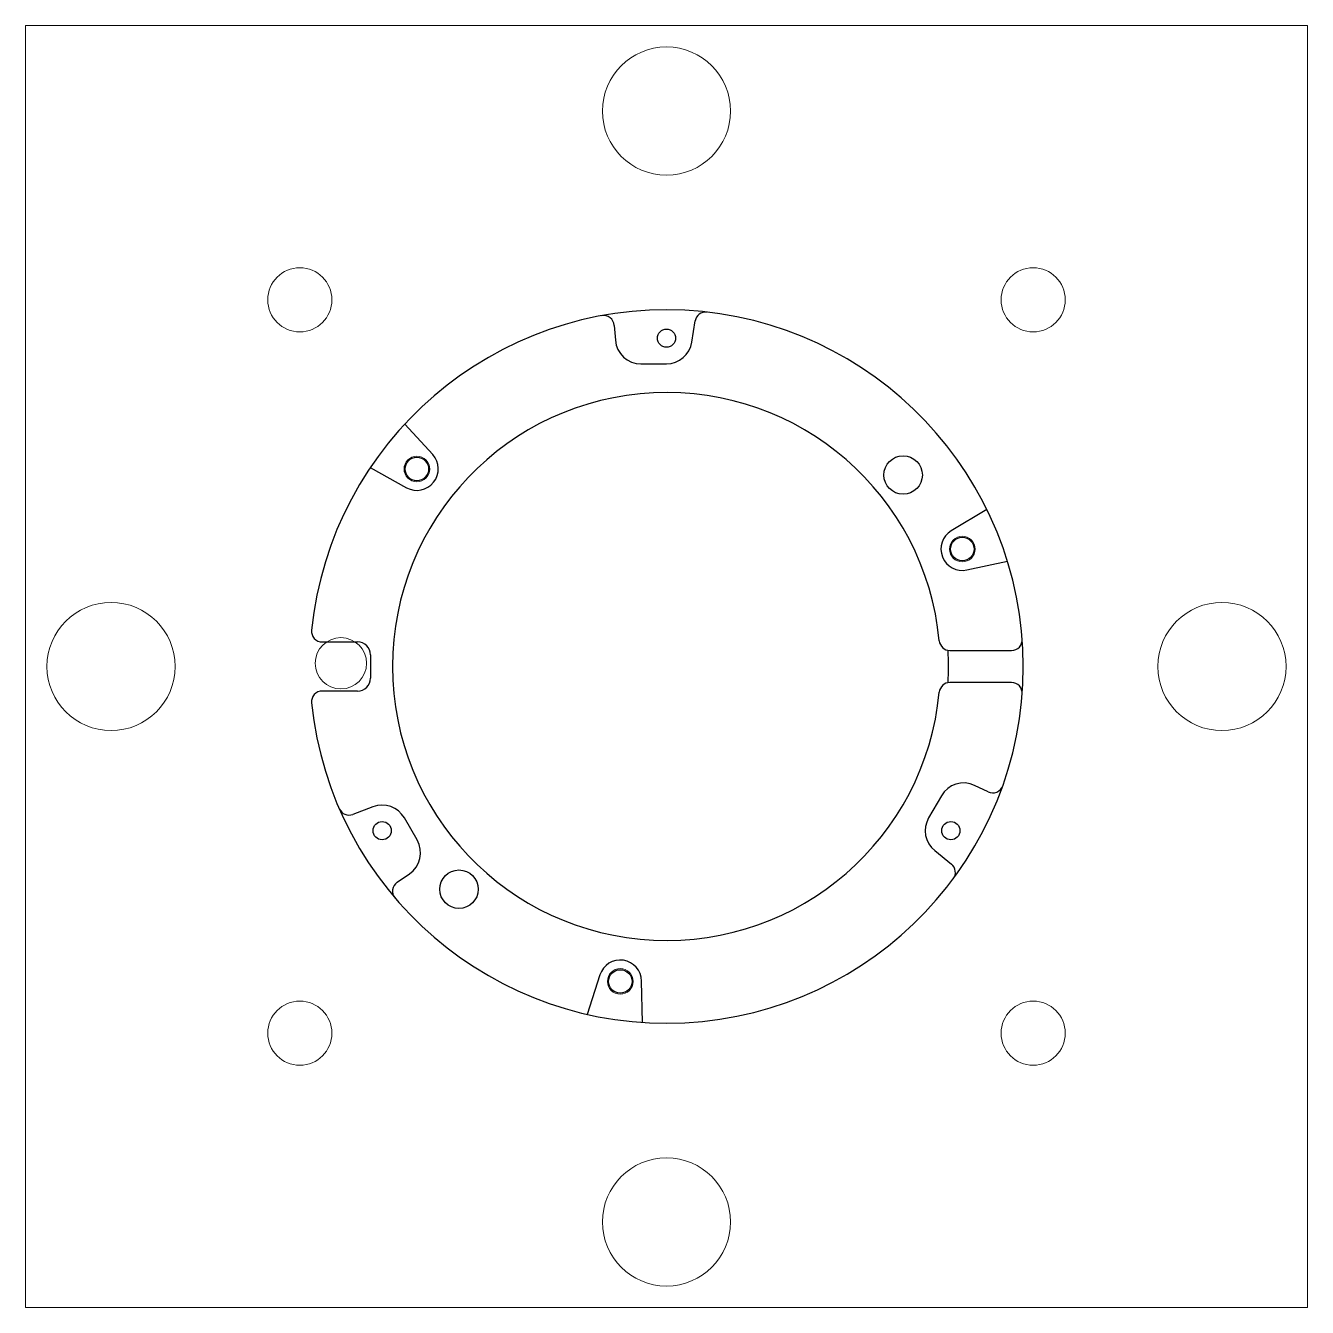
# Model space of a CAD drawing. Header units: millimetres. Extents: x -30 to 30, y -30 to 30.
import ezdxf

# ---------------------------------------------------------------- set-up
doc = ezdxf.new("R2010")
doc.units = ezdxf.units.MM
doc.header["$MEASUREMENT"] = 0

msp = doc.modelspace()

# ---------------------------------------------------------------- linework, layer by layer
at = {"lineweight": 9}
for points in [[(30, 30), (30, 30), (-30, 30), (-30, 30)], [(-30, 30), (-30, 30), (-30, -30), (-30, -30)], [(-30, 30), (-30, 30), (-30, -30), (-30, -30)], [(30, 30), (30, 30), (-30, 30), (-30, 30)], [(30, -30), (30, -30), (30, 30), (30, 30)], [(30, -30), (30, -30), (30, 30), (30, 30)], [(-30, -30), (-30, -30), (30, -30), (30, -30)], [(-30, -30), (-30, -30), (30, -30), (30, -30)]]:
    msp.add_open_spline(points, degree=3, dxfattribs=at)
for points in [[(0, 23), (1.6569, 23), (3, 24.3431), (3, 26), (3, 26), (3, 27.6568), (1.6569, 29), (0, 29), (0, 29), (-1.6568, 29), (-3, 27.6569), (-3, 26), (-3, 26), (-3, 24.3432), (-1.6569, 23), (0, 23)], [(-17.165, 15.665), (-16.3366, 15.665), (-15.665, 16.3366), (-15.665, 17.165), (-15.665, 17.165), (-15.665, 17.9934), (-16.3366, 18.665), (-17.165, 18.665), (-17.165, 18.665), (-17.9934, 18.665), (-18.665, 17.9934), (-18.665, 17.165), (-18.665, 17.165), (-18.665, 16.3366), (-17.9935, 15.665), (-17.165, 15.665)], [(17.165, 15.665), (17.9934, 15.665), (18.665, 16.3366), (18.665, 17.165), (18.665, 17.165), (18.665, 17.9934), (17.9934, 18.665), (17.165, 18.665), (17.165, 18.665), (16.3366, 18.665), (15.665, 17.9934), (15.665, 17.165), (15.665, 17.165), (15.665, 16.3366), (16.3366, 15.665), (17.165, 15.665)], [(-11.6851, 8.6449), (-11.3537, 8.6449), (-11.0851, 8.9135), (-11.0851, 9.2449), (-11.0851, 9.2449), (-11.0851, 9.5763), (-11.3537, 9.8449), (-11.6851, 9.8449), (-11.6851, 9.8449), (-12.0165, 9.8449), (-12.2851, 9.5763), (-12.2851, 9.2449), (-12.2851, 9.2449), (-12.2851, 8.9135), (-12.0165, 8.6449), (-11.6851, 8.6449)], [(13.8489, 4.8971), (14.1802, 4.8971), (14.4489, 5.1658), (14.4489, 5.4971), (14.4489, 5.4971), (14.4489, 5.8285), (14.1802, 6.0971), (13.8489, 6.0971), (13.8489, 6.0971), (13.5175, 6.0971), (13.2489, 5.8285), (13.2489, 5.4971), (13.2489, 5.4971), (13.2489, 5.1658), (13.5175, 4.8971), (13.8489, 4.8971)], [(-26, -3), (-24.3431, -3), (-23, -1.6569), (-23, 0), (-23, 0), (-23, 1.6568), (-24.3431, 3), (-26, 3), (-26, 3), (-27.6568, 3), (-29, 1.6569), (-29, 0), (-29, 0), (-29, -1.6568), (-27.6569, -3), (-26, -3)], [(26, -3), (27.6569, -3), (29, -1.6569), (29, 0), (29, 0), (29, 1.6568), (27.6569, 3), (26, 3), (26, 3), (24.3432, 3), (23, 1.6569), (23, 0), (23, 0), (23, -1.6568), (24.3431, -3), (26, -3)], [(-15.2411, -1.05), (-14.5784, -1.05), (-14.0411, -0.5127), (-14.0411, 0.15), (-14.0411, 0.15), (-14.0411, 0.8127), (-14.5784, 1.35), (-15.2411, 1.35), (-15.2411, 1.35), (-15.9038, 1.35), (-16.4411, 0.8127), (-16.4411, 0.15), (-16.4411, 0.15), (-16.4411, -0.5127), (-15.9038, -1.05), (-15.2411, -1.05)], [(-2.1638, -15.3421), (-1.8324, -15.3421), (-1.5638, -15.0734), (-1.5638, -14.7421), (-1.5638, -14.7421), (-1.5638, -14.4107), (-1.8324, -14.1421), (-2.1638, -14.1421), (-2.1638, -14.1421), (-2.4951, -14.1421), (-2.7638, -14.4107), (-2.7638, -14.742), (-2.7638, -14.742), (-2.7638, -15.0734), (-2.4951, -15.342), (-2.1638, -15.3421)], [(-17.165, -18.665), (-16.3366, -18.665), (-15.665, -17.9934), (-15.665, -17.165), (-15.665, -17.165), (-15.665, -16.3366), (-16.3366, -15.665), (-17.165, -15.665), (-17.165, -15.665), (-17.9934, -15.665), (-18.665, -16.3366), (-18.665, -17.165), (-18.665, -17.165), (-18.665, -17.9934), (-17.9935, -18.665), (-17.165, -18.665)], [(17.165, -18.665), (17.9934, -18.665), (18.665, -17.9934), (18.665, -17.165), (18.665, -17.165), (18.665, -16.3366), (17.9934, -15.665), (17.165, -15.665), (17.165, -15.665), (16.3366, -15.665), (15.665, -16.3366), (15.665, -17.165), (15.665, -17.165), (15.665, -17.9934), (16.3366, -18.665), (17.165, -18.665)], [(0, -29), (1.6569, -29), (3, -27.6569), (3, -26), (3, -26), (3, -24.3432), (1.6569, -23), (0, -23), (0, -23), (-1.6568, -23), (-3, -24.3431), (-3, -26), (-3, -26), (-3, -27.6568), (-1.6569, -29), (0, -29)]]:
    msp.add_open_spline(points, degree=3, knots=[0, 0, 0, 0, 0.2, 0.2, 0.2, 0.2, 0.4, 0.4, 0.4, 0.4, 0.6, 0.6, 0.6, 0.6, 1, 1, 1, 1], dxfattribs=at)
at = {"lineweight": 25}
for points, knots in [([(-16.6132, -1.7009), (-15.7075, -10.5469), (-8.0291, -17.1317), (0.8515, -16.6783), (0.8515, -16.6783), (9.7322, -16.2249), (16.7, -8.8922), (16.7, 0), (16.7, 0), (16.7, 8.8921), (9.7322, 16.2248), (0.8516, 16.6783), (0.8516, 16.6783), (-8.029, 17.1317), (-15.7074, 10.5469), (-16.6131, 1.701)], [0, 0, 0, 0, 0.2, 0.2, 0.2, 0.2, 0.4, 0.4, 0.4, 0.4, 0.6, 0.6, 0.6, 0.6, 1, 1, 1, 1]), ([(-2.4457, 15.9693), (-2.4568, 16.1105), (-2.5273, 16.2404), (-2.6396, 16.3268), (-2.6396, 16.3268), (-2.752, 16.4131), (-2.8957, 16.4476), (-3.0351, 16.4219)], [0, 0, 0, 0, 0.3333333, 0.3333333, 0.3333333, 0.3333333, 1, 1, 1, 1]), ([(0, 14.945), (0.2347, 14.945), (0.425, 15.1353), (0.425, 15.37), (0.425, 15.37), (0.425, 15.6047), (0.2347, 15.795), (0, 15.795), (0, 15.795), (-0.2347, 15.795), (-0.425, 15.6047), (-0.425, 15.37), (-0.425, 15.37), (-0.425, 15.1353), (-0.2347, 14.945), (0, 14.945)], [0, 0, 0, 0, 0.2, 0.2, 0.2, 0.2, 0.4, 0.4, 0.4, 0.4, 0.6, 0.6, 0.6, 0.6, 1, 1, 1, 1]), ([(12.7684, 1.2031), (12.126, 8.0218), (6.2392, 13.1324), (-0.6022, 12.8109), (-0.6022, 12.8109), (-7.4435, 12.4893), (-12.825, 6.8489), (-12.825, 0), (-12.825, 0), (-12.825, -6.8489), (-7.4436, -12.4892), (-0.6023, -12.8109), (-0.6023, -12.8109), (6.2391, -13.1325), (12.1259, -8.0219), (12.7684, -1.2032)], [0, 0, 0, 0, 0.2, 0.2, 0.2, 0.2, 0.4, 0.4, 0.4, 0.4, 0.6, 0.6, 0.6, 0.6, 1, 1, 1, 1]), ([(-11.6851, 8.6949), (-11.3813, 8.6949), (-11.1351, 8.9412), (-11.1351, 9.2449), (-11.1351, 9.2449), (-11.1351, 9.5487), (-11.3813, 9.7949), (-11.6851, 9.7949), (-11.6851, 9.7949), (-11.9889, 9.7949), (-12.2351, 9.5487), (-12.2351, 9.2449), (-12.2351, 9.2449), (-12.2351, 8.9412), (-11.9889, 8.6949), (-11.6851, 8.6949)], [0, 0, 0, 0, 0.2, 0.2, 0.2, 0.2, 0.4, 0.4, 0.4, 0.4, 0.6, 0.6, 0.6, 0.6, 1, 1, 1, 1]), ([(-12.1694, 8.37), (-11.7413, 8.133), (-11.2045, 8.2407), (-10.9009, 8.6244), (-10.9009, 8.6244), (-10.5972, 9.0082), (-10.6159, 9.5554), (-10.9451, 9.9175)], [0, 0, 0, 0, 0.3333333, 0.3333333, 0.3333333, 0.3333333, 1, 1, 1, 1]), ([(11.0777, 8.0636), (11.5748, 8.0636), (11.9777, 8.4666), (11.9777, 8.9636), (11.9777, 8.9636), (11.9777, 9.4607), (11.5748, 9.8636), (11.0777, 9.8636), (11.0777, 9.8636), (10.5807, 9.8636), (10.1777, 9.4607), (10.1777, 8.9636), (10.1777, 8.9636), (10.1777, 8.4666), (10.5806, 8.0636), (11.0777, 8.0636)], [0, 0, 0, 0, 0.2, 0.2, 0.2, 0.2, 0.4, 0.4, 0.4, 0.4, 0.6, 0.6, 0.6, 0.6, 1, 1, 1, 1]), ([(13.3333, 6.354), (12.914, 6.1017), (12.7389, 5.5831), (12.9194, 5.1282), (12.9194, 5.1282), (13.1, 4.6734), (13.5832, 4.416), (14.0613, 4.52)], [0, 0, 0, 0, 0.3333333, 0.3333333, 0.3333333, 0.3333333, 1, 1, 1, 1]), ([(13.8489, 4.9471), (14.1526, 4.9471), (14.3989, 5.1934), (14.3989, 5.4971), (14.3989, 5.4971), (14.3989, 5.8009), (14.1526, 6.0471), (13.8489, 6.0471), (13.8489, 6.0471), (13.5451, 6.0471), (13.2989, 5.8009), (13.2989, 5.4971), (13.2989, 5.4971), (13.2989, 5.1934), (13.5451, 4.9471), (13.8489, 4.9471)], [0, 0, 0, 0, 0.2, 0.2, 0.2, 0.2, 0.4, 0.4, 0.4, 0.4, 0.6, 0.6, 0.6, 0.6, 1, 1, 1, 1]), ([(-16.6132, 1.7009), (-16.6276, 1.5602), (-16.5817, 1.4199), (-16.4869, 1.3149), (-16.4869, 1.3149), (-16.3921, 1.2099), (-16.2572, 1.15), (-16.1158, 1.15)], [0, 0, 0, 0, 0.3333333, 0.3333333, 0.3333333, 0.3333333, 1, 1, 1, 1]), ([(16.1517, 0.75), (16.291, 0.75), (16.424, 0.8081), (16.5186, 0.9104), (16.5186, 0.9104), (16.6133, 1.0126), (16.661, 1.1497), (16.6502, 1.2886)], [0, 0, 0, 0, 0.3333333, 0.3333333, 0.3333333, 0.3333333, 1, 1, 1, 1]), ([(-13.86, 0.55), (-13.86, 0.7091), (-13.9232, 0.8617), (-14.0357, 0.9743), (-14.0357, 0.9743), (-14.1483, 1.0868), (-14.3009, 1.15), (-14.46, 1.15)], [0, 0, 0, 0, 0.3333333, 0.3333333, 0.3333333, 0.3333333, 1, 1, 1, 1]), ([(-14.46, -1.15), (-14.3009, -1.15), (-14.1483, -1.0868), (-14.0357, -0.9743), (-14.0357, -0.9743), (-13.9232, -0.8617), (-13.86, -0.7091), (-13.86, -0.55)], [0, 0, 0, 0, 0.3333333, 0.3333333, 0.3333333, 0.3333333, 1, 1, 1, 1]), ([(-16.1158, -1.15), (-16.2572, -1.15), (-16.3921, -1.2099), (-16.4869, -1.3149), (-16.4869, -1.3149), (-16.5817, -1.4199), (-16.6276, -1.5602), (-16.6132, -1.7009)], [0, 0, 0, 0, 0.3333333, 0.3333333, 0.3333333, 0.3333333, 1, 1, 1, 1]), ([(16.6502, -1.2886), (16.661, -1.1497), (16.6133, -1.0126), (16.5186, -0.9104), (16.5186, -0.9104), (16.424, -0.8081), (16.291, -0.75), (16.1517, -0.75)], [0, 0, 0, 0, 0.3333333, 0.3333333, 0.3333333, 0.3333333, 1, 1, 1, 1]), ([(15.0526, -5.8666), (15.1805, -5.9276), (15.3283, -5.9316), (15.4592, -5.8774), (15.4592, -5.8774), (15.5901, -5.8232), (15.6919, -5.7161), (15.7393, -5.5825)], [0, 0, 0, 0, 0.3333333, 0.3333333, 0.3333333, 0.3333333, 1, 1, 1, 1]), ([(-13.3108, -8.11), (-13.0761, -8.11), (-12.8858, -7.9197), (-12.8858, -7.685), (-12.8858, -7.685), (-12.8858, -7.4503), (-13.0761, -7.26), (-13.3108, -7.26), (-13.3108, -7.26), (-13.5455, -7.26), (-13.7358, -7.4503), (-13.7358, -7.685), (-13.7358, -7.685), (-13.7358, -7.9197), (-13.5455, -8.11), (-13.3108, -8.11)], [0, 0, 0, 0, 0.2, 0.2, 0.2, 0.2, 0.4, 0.4, 0.4, 0.4, 0.6, 0.6, 0.6, 0.6, 1, 1, 1, 1]), ([(13.3108, -8.11), (13.5455, -8.11), (13.7358, -7.9197), (13.7358, -7.685), (13.7358, -7.685), (13.7358, -7.4503), (13.5455, -7.26), (13.3108, -7.26), (13.3108, -7.26), (13.0761, -7.26), (12.8858, -7.4503), (12.8858, -7.685), (12.8858, -7.685), (12.8858, -7.9197), (13.0761, -8.11), (13.3108, -8.11)], [0, 0, 0, 0, 0.2, 0.2, 0.2, 0.2, 0.4, 0.4, 0.4, 0.4, 0.6, 0.6, 0.6, 0.6, 1, 1, 1, 1]), ([(-9.7146, -11.3255), (-9.2175, -11.3255), (-8.8146, -10.9225), (-8.8146, -10.4255), (-8.8146, -10.4255), (-8.8145, -9.9284), (-9.2175, -9.5255), (-9.7145, -9.5255), (-9.7145, -9.5255), (-10.2116, -9.5254), (-10.6145, -9.9284), (-10.6146, -10.4254), (-10.6146, -10.4254), (-10.6146, -10.9225), (-10.2116, -11.3254), (-9.7146, -11.3255)], [0, 0, 0, 0, 0.2, 0.2, 0.2, 0.2, 0.4, 0.4, 0.4, 0.4, 0.6, 0.6, 0.6, 0.6, 1, 1, 1, 1]), ([(-12.6069, -10.1027), (-12.7237, -10.1829), (-12.801, -10.3089), (-12.8196, -10.4494), (-12.8196, -10.4494), (-12.8381, -10.5898), (-12.7962, -10.7316), (-12.7042, -10.8394)], [0, 0, 0, 0, 0.3333333, 0.3333333, 0.3333333, 0.3333333, 1, 1, 1, 1]), ([(-1.1639, -14.724), (-1.1728, -14.2347), (-1.5344, -13.8237), (-2.0186, -13.7527), (-2.0186, -13.7527), (-2.5027, -13.6816), (-2.9672, -13.9714), (-3.1163, -14.4375)], [0, 0, 0, 0, 0.3333333, 0.3333333, 0.3333333, 0.3333333, 1, 1, 1, 1]), ([(-2.1638, -15.2921), (-1.86, -15.2921), (-1.6138, -15.0458), (-1.6138, -14.7421), (-1.6138, -14.7421), (-1.6138, -14.4383), (-1.86, -14.1921), (-2.1638, -14.1921), (-2.1638, -14.1921), (-2.4675, -14.1921), (-2.7138, -14.4383), (-2.7138, -14.742), (-2.7138, -14.742), (-2.7138, -15.0458), (-2.4675, -15.2921), (-2.1638, -15.2921)], [0, 0, 0, 0, 0.2, 0.2, 0.2, 0.2, 0.4, 0.4, 0.4, 0.4, 0.6, 0.6, 0.6, 0.6, 1, 1, 1, 1])]:
    msp.add_open_spline(points, degree=3, knots=knots, dxfattribs=at)
for points in [[(1.8919, 16.5925), (1.6258, 16.6228), (1.383, 16.4381), (1.3414, 16.1735)], [(-2.4457, 15.9693), (-2.4457, 15.9693), (-2.3914, 15.2752), (-2.3914, 15.2752)], [(1.1854, 15.1833), (1.1854, 15.1833), (1.3414, 16.1735), (1.3414, 16.1735)], [(-2.3914, 15.2752), (-2.3424, 14.6503), (-1.8208, 14.1684), (-1.194, 14.1689)], [(0.0011, 14.17), (0.5913, 14.1705), (1.0936, 14.6002), (1.1854, 15.1833)], [(-1.1939, 14.1689), (-1.1939, 14.1689), (0.0011, 14.17), (0.0011, 14.17)], [(-10.9451, 9.9175), (-10.9451, 9.9175), (-12.2486, 11.3517), (-12.2486, 11.3517)], [(-13.865, 9.3086), (-13.865, 9.3086), (-12.1694, 8.37), (-12.1694, 8.37)], [(14.994, 7.3532), (14.994, 7.3532), (13.3333, 6.354), (13.3333, 6.354)], [(14.0613, 4.52), (14.0613, 4.52), (15.9552, 4.9318), (15.9552, 4.9318)], [(12.7684, 1.2031), (12.7926, 0.9463), (13.0083, 0.75), (13.2662, 0.75)], [(-16.1158, 1.15), (-16.1158, 1.15), (-14.46, 1.15), (-14.46, 1.15)], [(13.1782, -0.7578), (13.2073, -0.253), (13.2073, 0.253), (13.1782, 0.7578)], [(13.2662, 0.75), (13.2662, 0.75), (16.1517, 0.75), (16.1517, 0.75)], [(-13.86, 0.55), (-13.86, 0.55), (-13.86, -0.55), (-13.86, -0.55)], [(-14.46, -1.15), (-14.46, -1.15), (-16.1158, -1.15), (-16.1158, -1.15)], [(13.2662, -0.75), (13.0083, -0.75), (12.7926, -0.9463), (12.7684, -1.2031)], [(16.1517, -0.75), (16.1517, -0.75), (13.2662, -0.75), (13.2662, -0.75)], [(14.4244, -5.5666), (13.8588, -5.2966), (13.1805, -5.5074), (12.8676, -6.0505)], [(15.0526, -5.8666), (15.0526, -5.8666), (14.4244, -5.5666), (14.4244, -5.5666)], [(-13.7418, -6.5651), (-13.7418, -6.5651), (-14.6773, -6.9251), (-14.6773, -6.9251)], [(-12.2721, -7.0841), (-12.5677, -6.5732), (-13.1909, -6.3531), (-13.7418, -6.5651)], [(12.8676, -6.0505), (12.8676, -6.0505), (12.271, -7.0859), (12.271, -7.0859)], [(-15.3155, -6.6578), (-15.2087, -6.9034), (-14.9273, -7.0213), (-14.6773, -6.9251)], [(-11.6737, -8.1185), (-11.6737, -8.1185), (-12.2721, -7.0841), (-12.2721, -7.0841)], [(12.271, -7.0859), (11.9764, -7.5974), (12.0974, -8.2472), (12.5564, -8.6182)], [(-12.0331, -9.7086), (-11.5163, -9.3538), (-11.3598, -8.661), (-11.6737, -8.1185)], [(12.5564, -8.6182), (12.5564, -8.6182), (13.336, -9.2484), (13.336, -9.2484)], [(13.4236, -9.9347), (13.5829, -9.7194), (13.5443, -9.4168), (13.336, -9.2484)], [(-12.6069, -10.1027), (-12.6069, -10.1027), (-12.0331, -9.7086), (-12.0331, -9.7086)], [(-3.1163, -14.4375), (-3.1163, -14.4375), (-3.7066, -16.2835), (-3.7066, -16.2835)], [(-1.129, -16.6618), (-1.129, -16.6618), (-1.1639, -14.724), (-1.1639, -14.724)]]:
    msp.add_open_spline(points, degree=3, dxfattribs=at)

doc.saveas('drawing.dxf')
